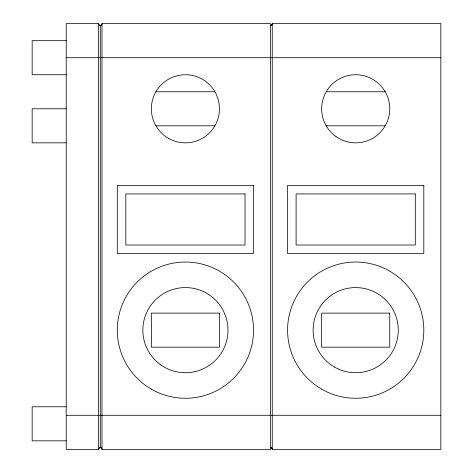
<?xml version="1.0" encoding="UTF-8"?>
<svg xmlns="http://www.w3.org/2000/svg" width="473" height="473" viewBox="0 0 473 473"><rect width="100%" height="100%" fill="white"/><g stroke="black" fill="none" stroke-linecap="round" stroke-linejoin="round"><path stroke-width="0.71" d="M98.833 448.445L98.638 448.883A3.352 2.371 0 0 0 98.573 449.35L66.22 449.35L66.22 23.65L98.573 23.65A1.703 1.703 0 0 0 100.276 25.353L100.276 447.641A1.703 1.703 0 0 1 101.979 449.35L270.556 449.35L270.556 23.65L101.979 23.65A1.703 1.703 0 0 1 100.276 25.353M66.22 40.678L32.164 40.678L32.164 74.734L66.22 74.734M66.22 57.706L440.836 57.706M155.942 91.762L214.89 91.762M326.222 91.762L385.17 91.762M66.22 108.79L32.164 108.79L32.164 142.846L66.22 142.846M155.942 125.818L214.89 125.818M326.222 125.818L385.17 125.818M66.22 406.78L32.164 406.78L32.164 440.836L66.22 440.836M66.22 415.294L440.836 415.294M98.81 24.519L98.638 24.117A3.352 2.371 0 0 1 98.573 23.65L98.573 449.338A1.703 1.703 0 0 1 100.276 447.647M98.887 448.457A1.815 1.283 0 0 1 100.258 447.582A1.815 1.283 0 0 1 101.665 448.457L101.926 448.918A3.352 2.371 0 0 1 101.979 449.35L101.979 23.662A3.352 2.371 0 0 1 101.926 24.082L101.725 24.543A1.815 1.283 0 0 1 100.294 25.418A1.815 1.283 0 0 1 98.887 24.543M270.574 447.582A1.815 1.283 0 0 1 271.945 448.457L272.206 448.918A3.352 2.371 0 0 1 272.259 449.35L440.836 449.35L440.836 23.65L272.259 23.65A1.703 1.703 0 0 1 270.556 25.353M270.556 447.647A1.703 1.703 0 0 1 272.259 449.35L272.259 23.662A3.352 2.371 0 0 1 272.206 24.082L272.005 24.543A1.815 1.283 0 0 1 270.574 25.418M253.528 185.416L117.304 185.416L117.304 253.528L253.528 253.528L253.528 185.416M423.808 185.416L287.584 185.416L287.584 253.528L423.808 253.528L423.808 185.416M245.014 193.93L125.818 193.93L125.818 245.014L245.014 245.014L245.014 193.93M415.294 193.93L296.098 193.93L296.098 245.014L415.294 245.014L415.294 193.93M219.472 313.126L151.36 313.126L151.36 347.182L219.472 347.182L219.472 313.126M389.752 313.126L321.64 313.126L321.64 347.182L389.752 347.182L389.752 313.126M151.36 389.143A68.112 68.112 0 0 0 253.528 330.154A68.112 68.112 0 0 0 151.36 271.165A68.112 68.112 0 0 0 151.36 389.143M168.388 138.282A34.056 34.056 0 0 0 219.472 108.79A34.056 34.056 0 0 0 168.388 79.298A34.056 34.056 0 0 0 168.388 138.282M160.903 364.961A42.57 42.57 0 0 0 227.815 333.979A42.57 42.57 0 0 0 167.531 291.522A42.57 42.57 0 0 0 160.903 364.961M321.64 389.143A68.112 68.112 0 0 0 423.808 330.154A68.112 68.112 0 0 0 321.64 271.165A68.112 68.112 0 0 0 321.64 389.143M336.084 136.632A34.056 34.056 0 0 0 389.616 111.853A34.056 34.056 0 0 0 341.388 77.885A34.056 34.056 0 0 0 336.084 136.632M334.411 367.018A42.57 42.57 0 0 0 398.266 330.154A42.57 42.57 0 0 0 334.411 293.29A42.57 42.57 0 0 0 334.411 367.018"/></g></svg>
